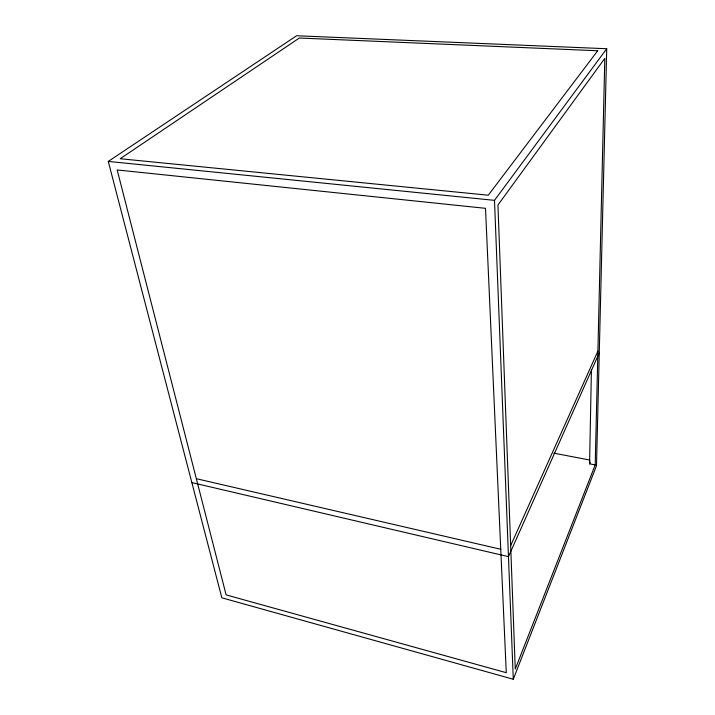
<?xml version="1.0" encoding="UTF-8"?>
<svg xmlns="http://www.w3.org/2000/svg" width="715" height="715" viewBox="0 0 715 715"><rect width="100%" height="100%" fill="white"/><g stroke="black" fill="none" stroke-linecap="round" stroke-linejoin="round"><path stroke-width="1.07" d="M595.211 464.92L515.265 669.07L497.944 205.035L604.819 58.344L595.211 464.92L589.571 463.829L591.421 369.682M606.722 48.736L596.498 465.742L513.281 679.25L221.838 597.812L108.278 161.42L296.609 35.75L606.722 48.736L494.494 200.352L513.281 679.25M589.571 463.829L590.277 462.06M599.268 352.879L508.472 556.654L191.852 482.58M510.653 545.652L597.901 351.11M108.278 161.42L494.494 200.352M553.83 453.158L589.893 460.076M196.33 478.693L500.759 549.281M597.695 50.765L488.282 195.213L120.191 158.73L299.344 38.02L597.695 50.765M485.503 208.324L117.18 169.956L226.119 594.889L506.274 672.699L485.503 208.324"/></g></svg>
